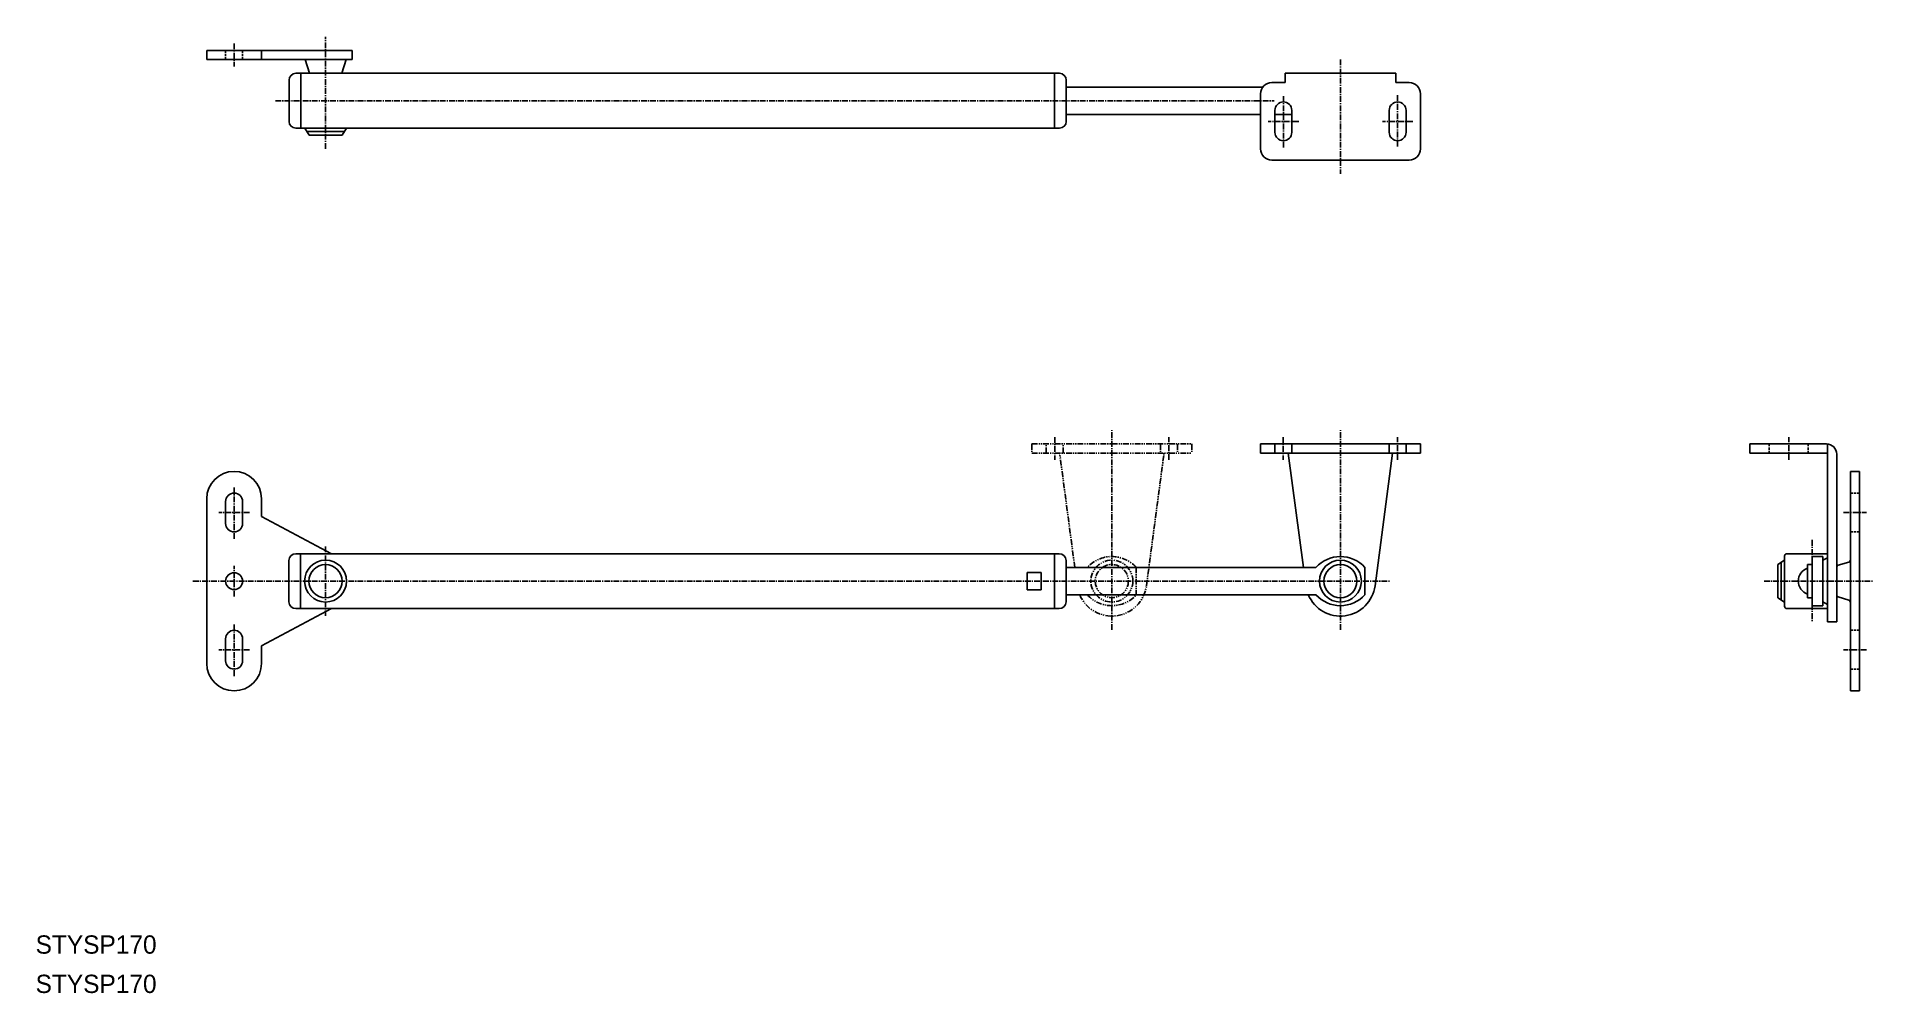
# Model space of a CAD drawing. Extents: x 0 to 402, y 0 to 209.
import ezdxf

# ---------------------------------------------------------------- set-up
doc = ezdxf.new("R2010")
doc.units = 0
for name, pattern in [('CENTER', [2, 1.25, -0.25, 0.25, -0.25]), ('DASHED', [0.75, 0.5, -0.25]), ('PHANTOM', [2.5, 1.25, -0.25, 0.25, -0.25, 0.25, -0.25])]:
    doc.linetypes.add(name, pattern=pattern)
doc.layers.get('0').update_dxf_attribs({"linetype": 'CONTINUOUS'})
doc.layers.add('CENTER', color=1, linetype='CENTER')

msp = doc.modelspace()

# ---------------------------------------------------------------- linework, layer by layer
at = {"color": 7, "linetype": 'CONTINUOUS'}
for p, q in [((69.24, 206.14), (37.42, 206.14)), ((37.42, 204.14), (37.42, 206.14)), ((49.42, 206.14), (49.42, 204.14)), ((69.24, 204.14), (69.24, 206.14)), ((69.24, 204.14), (37.42, 204.14)), ((56.94, 201.14), (223.94, 201.14)), ((57.98, 189.14), (57.98, 201.14)), ((58.95, 204.14), (59.88, 201.14)), ((67.93, 204.14), (67, 201.14)), ((222.9, 189.14), (222.9, 201.14)), ((297.54, 201.14), (273.34, 201.14)), ((273.34, 201.14), (273.34, 199.14)), ((297.54, 201.14), (297.54, 199.14)), ((55.44, 199.64), (55.44, 190.64)), ((225.44, 199.64), (225.44, 190.64)), ((225.44, 198.14), (268.44, 198.14)), ((273.34, 199.14), (270.44, 199.14)), ((300.44, 199.14), (297.54, 199.14)), ((267.94, 184.64), (267.94, 196.64)), ((271.09, 193.04), (271.09, 188.24)), ((272.94, 194.89), (272.94, 194.89)), ((274.79, 188.24), (274.79, 193.04)), ((296.09, 193.04), (296.09, 188.24)), ((299.79, 188.24), (299.79, 193.04)), ((302.94, 196.64), (302.94, 184.64)), ((56.94, 189.14), (223.94, 189.14)), ((58.86, 189.14), (59.82, 187.64)), ((68.02, 189.14), (67.06, 187.64)), ((225.44, 192.14), (267.94, 192.14)), ((271.09, 192.14), (274.79, 192.14)), ((59.34, 188.39), (67.54, 188.39)), ((59.82, 187.64), (67.06, 187.64)), ((272.94, 186.39), (272.94, 186.39)), ((270.44, 182.14), (300.44, 182.14)), ((267.92, 120.08), (302.92, 120.08)), ((267.92, 120.08), (267.92, 118.08)), ((267.92, 118.08), (302.92, 118.08)), ((277.32, 93.08), (274, 118.08)), ((292.99, 89.05), (296.84, 118.08)), ((302.92, 120.08), (302.92, 118.08)), ((374.98, 120.08), (391.73, 120.08)), ((374.98, 120.08), (374.98, 118.08)), ((374.98, 118.08), (391.98, 118.08)), ((391.98, 120.07), (391.98, 81.21)), ((393.98, 117.83), (393.98, 81.21)), ((396.98, 114.08), (396.98, 66.08)), ((396.98, 114.08), (398.98, 114.08)), ((398.98, 114.08), (398.98, 66.08)), ((37.42, 72.08), (37.42, 108.08)), ((41.57, 107.48), (41.57, 102.68)), ((45.27, 102.68), (45.27, 107.48)), ((49.42, 104.2), (49.42, 108.08)), ((49.42, 104.2), (64.73, 96.08)), ((55.42, 94.58), (55.42, 85.58)), ((56.92, 96.08), (223.92, 96.08)), ((57.96, 84.08), (57.96, 96.08)), ((222.88, 84.08), (222.88, 96.08)), ((225.42, 94.58), (225.42, 85.58)), ((225.42, 93.08), (280.07, 93.08)), ((290.77, 93.08), (290.77, 87.08)), ((382.58, 94.66), (381.08, 93.7)), ((381.08, 93.7), (381.08, 86.46)), ((381.83, 94.18), (381.83, 85.98)), ((382.58, 95.58), (382.58, 84.58)), ((383.08, 96.08), (391.98, 96.08)), ((387.58, 93.7), (388.58, 93.7)), ((387.58, 93.7), (387.58, 86.46)), ((390.98, 95.45), (388.58, 95.45)), ((388.58, 95.45), (388.58, 84.71)), ((390.98, 95.45), (390.98, 84.71)), ((391.98, 95.21), (390.98, 94.63)), ((396.63, 94.26), (394.33, 93.55)), ((216.88, 92), (219.95, 92)), ((216.88, 88.16), (216.88, 92)), ((219.95, 92), (219.95, 88.16)), ((219.95, 88.16), (216.88, 88.16)), ((225.42, 87.08), (280.07, 87.08)), ((382.58, 85.5), (381.08, 86.46)), ((387.58, 86.46), (388.58, 86.46)), ((390.98, 84.71), (388.58, 84.71)), ((391.98, 84.95), (390.98, 85.53)), ((396.63, 85.89), (394.33, 86.61)), ((49.42, 75.96), (64.73, 84.08)), ((56.92, 84.08), (223.92, 84.08)), ((383.08, 84.08), (391.98, 84.08)), ((391.98, 81.21), (393.98, 81.21)), ((41.57, 77.48), (41.57, 72.68)), ((45.27, 72.68), (45.27, 77.48)), ((49.42, 75.96), (49.42, 72.08)), ((398.98, 66.08), (396.98, 66.08))]:
    msp.add_line(p, q, dxfattribs=at)
at = {"color": 3, "linetype": 'DASHED'}
for p, q in [((41.57, 206.14), (41.57, 204.14)), ((45.27, 206.14), (45.27, 204.14)), ((379.23, 118.08), (379.23, 120.08)), ((387.73, 118.08), (387.73, 120.08)), ((398.98, 109.33), (396.98, 109.33)), ((398.98, 100.83), (396.98, 100.83)), ((398.98, 79.33), (396.98, 79.33)), ((398.98, 70.83), (396.98, 70.83))]:
    msp.add_line(p, q, dxfattribs=at)
at = {"color": 3, "linetype": 'PHANTOM'}
for p, q in [((217.92, 120.08), (252.92, 120.08)), ((217.92, 120.08), (217.92, 118.08)), ((217.92, 118.08), (252.92, 118.08)), ((221.09, 118.08), (221.09, 120.08)), ((227.32, 93.08), (224, 118.08)), ((224.79, 118.08), (224.79, 120.08)), ((242.99, 89.05), (246.84, 118.08)), ((246.09, 120.08), (246.09, 118.08)), ((249.79, 120.08), (249.79, 118.08)), ((252.92, 120.08), (252.92, 118.08)), ((240.77, 93.08), (240.77, 87.08))]:
    msp.add_line(p, q, dxfattribs=at)
at = {"color": 3, "linetype": 'CONTINUOUS'}
for p, q in [((271.09, 118.08), (271.09, 120.08)), ((274.79, 118.08), (274.79, 120.08)), ((296.09, 120.08), (296.09, 118.08)), ((299.79, 120.08), (299.79, 118.08))]:
    msp.add_line(p, q, dxfattribs=at)
at = {"color": 7, "linetype": 'CONTINUOUS'}
for centre, radius in [((63.42, 90.08), 4.58), ((63.42, 90.08), 3.62), ((285.42, 90.08), 4.58), ((285.42, 90.08), 3.62), ((43.42, 90.08), 1.85)]:
    msp.add_circle(centre, radius, dxfattribs=at)
at = {"color": 3, "linetype": 'PHANTOM'}
for radius in [4.58, 3.62]:
    msp.add_circle((235.42, 90.08), radius, dxfattribs=at)
at = {"color": 7, "linetype": 'CONTINUOUS'}
for centre, radius, start, end in [((56.94, 199.64), 1.5, 90, 180), ((223.94, 199.64), 1.5, 0, 90), ((270.44, 196.64), 2.5, 90, 180), ((300.44, 196.64), 2.5, 0, 90), ((272.94, 193.04), 1.85, 90, 180), ((272.94, 193.04), 1.85, 0, 90), ((297.94, 193.04), 1.85, 90, 180), ((297.94, 193.04), 1.85, 0, 90), ((56.94, 190.64), 1.5, 180, 270), ((223.94, 190.64), 1.5, 270, 0), ((272.94, 188.24), 1.85, 180, 270), ((272.94, 188.24), 1.85, 270, 0), ((297.94, 188.24), 1.85, 180, 270), ((297.94, 188.24), 1.85, 270, 0), ((270.44, 184.64), 2.5, 180, 270), ((300.44, 184.64), 2.5, 270, 0), ((391.73, 117.83), 2.25, 0, 90), ((43.42, 108.08), 6, 0, 180), ((43.42, 107.48), 1.85, 90, 180), ((43.42, 107.48), 1.85, 0, 90), ((43.42, 102.68), 1.85, 180, 270), ((43.42, 102.68), 1.85, 270, 0), ((56.92, 94.58), 1.5, 90, 180), ((223.92, 94.58), 1.5, 0, 90), ((285.42, 88.23), 7.22, 42.2142, 137.7858), ((383.08, 95.58), 0.5, 90, 180), ((388.58, 90.08), 3, 109.4712, 250.5288), ((394.48, 93.07), 0.5, 107.2782, 180), ((396.48, 94.74), 0.5, 287.2782, 0), ((285.42, 90.08), 7.64, 203.1207, 352.238), ((56.92, 85.58), 1.5, 180, 270), ((223.92, 85.58), 1.5, 270, 0), ((285.42, 91.93), 7.22, 222.2142, 317.7858), ((383.08, 84.58), 0.5, 180, 270), ((394.48, 87.09), 0.5, 180, 252.7218), ((396.48, 85.42), 0.5, 0, 72.7218), ((43.42, 77.48), 1.85, 90, 180), ((43.42, 77.48), 1.85, 0, 90), ((43.42, 72.68), 1.85, 180, 270), ((43.42, 72.68), 1.85, 270, 0), ((43.42, 72.08), 6, 180, 0)]:
    msp.add_arc(centre, radius, start, end, dxfattribs=at)
at = {"color": 3, "linetype": 'PHANTOM'}
for centre, radius, start, end in [((235.42, 88.23), 7.22, 42.2142, 137.7858), ((235.42, 90.08), 7.64, 203.1207, 352.238), ((235.42, 91.93), 7.22, 222.2142, 317.7858)]:
    msp.add_arc(centre, radius, start, end, dxfattribs=at)
at = {"layer": 'CENTER', "color": 1, "linetype": 'CENTER'}
for p, q in [((63.44, 184.64), (63.44, 209.14)), ((43.42, 207.64), (43.42, 202.64)), ((285.44, 204.14), (285.44, 179.14)), ((52.44, 195.14), (270.94, 195.14)), ((272.94, 184.89), (272.94, 196.39)), ((297.94, 196.39), (297.94, 184.89)), ((276.29, 190.64), (269.59, 190.64)), ((301.29, 190.64), (294.59, 190.64)), ((222.92, 121.58), (222.92, 116.58)), ((235.42, 79.44), (235.42, 123.08)), ((247.92, 116.58), (247.92, 121.58)), ((272.92, 121.58), (272.92, 116.58)), ((285.42, 79.44), (285.42, 123.08)), ((297.92, 116.58), (297.92, 121.58)), ((383.48, 116.58), (383.48, 121.58)), ((43.42, 99.33), (43.42, 110.83)), ((46.77, 105.08), (40.07, 105.08)), ((395.48, 105.08), (400.48, 105.08)), ((63.42, 97.66), (63.42, 82.5)), ((388.58, 99.08), (388.58, 81.08)), ((43.42, 86.73), (43.42, 93.43)), ((34.42, 90.08), (296.13, 90.08)), ((378.08, 90.08), (401.98, 90.08)), ((43.42, 69.33), (43.42, 80.83)), ((46.77, 75.08), (40.07, 75.08)), ((400.48, 75.08), (395.48, 75.08))]:
    msp.add_line(p, q, dxfattribs=at)

# ---------------------------------------------------------------- texts
at = {"color": 7, "linetype": 'CONTINUOUS'}
for p in [(0, 8.6), (0, 0)]:
    msp.add_text('STYSP170', height=4, dxfattribs=at).set_placement(p)

doc.saveas('drawing.dxf')
